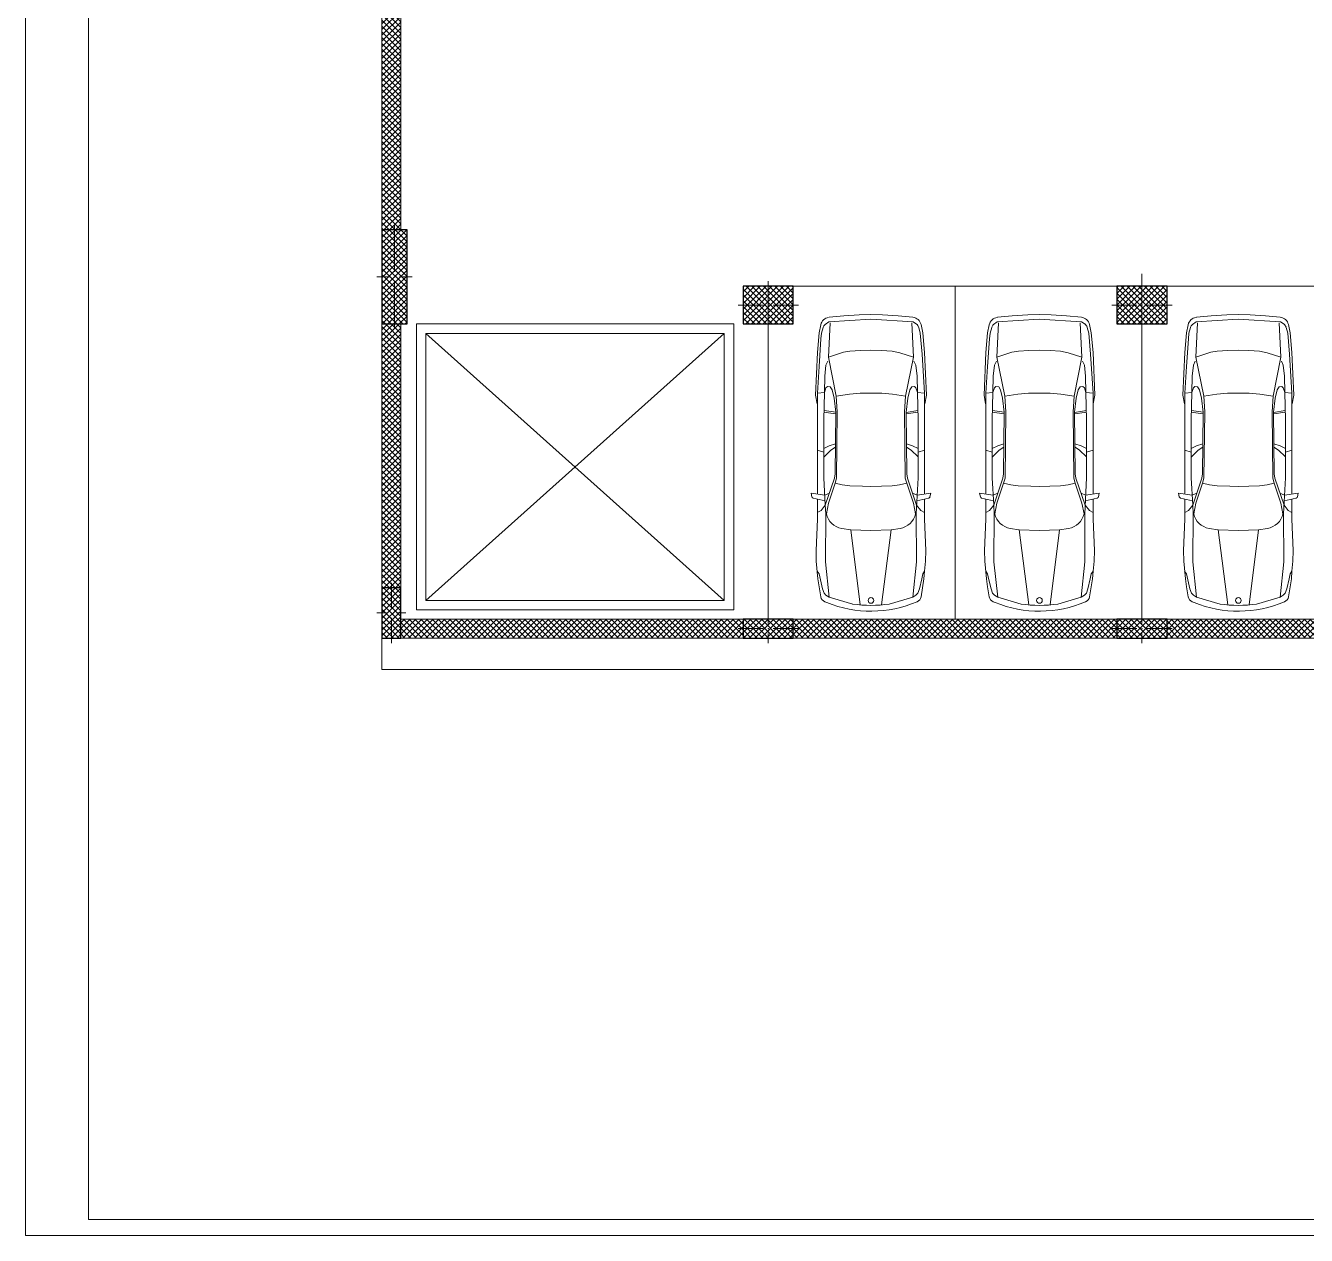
# Model space of a CAD drawing. Header units: millimetres. Extents: x 533892 to 593342, y -930649 to -888599.
# Drawn here: x 533892 to 554285, y -930649 to -911390 of the extents above; entities that cross this region are included whole.
import ezdxf

# ---------------------------------------------------------------- set-up
doc = ezdxf.new("R2010")
doc.units = ezdxf.units.MM
doc.header["$MEASUREMENT"] = 0
doc.layers.add('2D Drafting - General_Pen_No__1', color=7, linetype='Continuous', lineweight=13)
doc.layers.add('Structural - Bearing_Pen_No__1', color=7, linetype='Continuous', lineweight=13)
for name, color, linetype, lineweight, true_color in [('aaa mobilje_Pen_No__61', 251, 'Continuous', 20, 0x6a6a6a), ('Drawing & Figure_Pen_No__61', 251, 'Continuous', 20, 0x6a6a6a), ('Drawing & Figure_Pen_No__90', 132, 'Continuous', 20, 0x00bfbf), ('Structural - Bearing_Pen_No__48', 14, 'Continuous', 25, 0xa80f02), ('Structural - Bearing_Pen_No__61', 251, 'Continuous', 20, 0x6a6a6a)]:
    doc.layers.add(name, color=color, linetype=linetype, lineweight=lineweight, true_color=true_color)
doc.layers.add('Structural - Bearing', color=7, linetype='Continuous')
pattern_1 = [(45, (0, 0), (-45.961939, 45.961939), []), (135, (0, 0), (45.961939, 45.961939), [])]

# ---------------------------------------------------------------- blocks, each defined once
blk = doc.blocks.new('Slab_1', base_point=(539566, -895640))
at = {"layer": 'Structural - Bearing_Pen_No__1', "color": 7, "linetype": 'Continuous', "lineweight": 13, "flags": 128}
blk.add_lwpolyline([(539566, -895640), (584466, -895640), (584466, -921640), (539566, -921640)], close=True, dxfattribs=at)
blk = doc.blocks.new('Wall_10', base_point=(539566, -921140))
at = {"layer": 'Structural - Bearing_Pen_No__61', "linetype": 'Continuous', "lineweight": 20, "true_color": 0x6a6a6a}
h = blk.add_hatch(dxfattribs=at)
h.set_pattern_fill('CONCRETE_BLOCK', color=251, style=0, pattern_type=2)
h.set_pattern_definition(pattern_1)
h.paths.add_polyline_path([(539866, -920840), (539866, -921140), (545316, -921140), (545316, -920840)])
h = blk.add_hatch(dxfattribs=at)
h.set_pattern_fill('CONCRETE_BLOCK', color=251, style=0, pattern_type=2)
h.set_pattern_definition(pattern_1)
h.paths.add_polyline_path([(546116, -920840), (546116, -921140), (551266, -921140), (551266, -920840)])
h = blk.add_hatch(dxfattribs=at)
h.set_pattern_fill('CONCRETE_BLOCK', color=251, style=0, pattern_type=2)
h.set_pattern_definition(pattern_1)
h.paths.add_polyline_path([(552066, -920840), (552066, -921140), (556866, -921140), (556866, -920840)])
at = {"layer": 'Structural - Bearing_Pen_No__1', "color": 7, "linetype": 'Continuous', "lineweight": 13, "flags": 128}
for points in [[(584066, -920840), (539866, -920840)], [(539566, -921140), (584366, -921140)]]:
    blk.add_lwpolyline(points, dxfattribs=at)
blk = doc.blocks.new('Wall_11', base_point=(539566, -896140))
at = {"layer": 'Structural - Bearing_Pen_No__61', "linetype": 'Continuous', "lineweight": 20, "true_color": 0x6a6a6a}
h = blk.add_hatch(dxfattribs=at)
h.set_pattern_fill('CONCRETE_BLOCK', color=251, style=0, pattern_type=2)
h.set_pattern_definition(pattern_1)
h.paths.add_polyline_path([(539866, -910890), (539566, -910890), (539566, -914640), (539866, -914640)])
h = blk.add_hatch(dxfattribs=at)
h.set_pattern_fill('CONCRETE_BLOCK', color=251, style=0, pattern_type=2)
h.set_pattern_definition(pattern_1)
h.paths.add_polyline_path([(539866, -916140), (539566, -916140), (539566, -920340), (539866, -920340)])
at = {"layer": 'Structural - Bearing_Pen_No__1', "color": 7, "linetype": 'Continuous', "lineweight": 13, "flags": 128}
for points in [[(539566, -896140), (539566, -921140)], [(539866, -914640), (539866, -910890)], [(539866, -920840), (539866, -916140)]]:
    blk.add_lwpolyline(points, dxfattribs=at)
blk = doc.blocks.new('Column_10', base_point=(545716, -920990))
at = {"layer": 'Structural - Bearing', "linetype": 'Continuous', "lineweight": 0, "true_color": 0x000000}
h = blk.add_hatch(dxfattribs=at)
h.set_pattern_fill('CONCRETE_BLOCK', color=18, style=0, pattern_type=2)
h.set_pattern_definition(pattern_1)
h.paths.add_polyline_path([(545316, -921140), (546116, -921140), (546116, -920840), (545316, -920840)])
at = {"layer": 'Structural - Bearing_Pen_No__1', "color": 7, "linetype": 'Continuous', "lineweight": 13}
for p, q in [((545716, -920910), (545716, -920760)), ((545636, -920990), (545236, -920990)), ((545716, -921070), (545716, -921220)), ((545796, -920990), (546196, -920990))]:
    blk.add_line(p, q, dxfattribs=at)
blk.add_point((545716, -920990), dxfattribs=at)
at = {"layer": 'Structural - Bearing_Pen_No__48', "color": 14, "linetype": 'Continuous', "lineweight": 25, "true_color": 0xa80f02, "flags": 128}
blk.add_lwpolyline([(545316, -921140), (546116, -921140), (546116, -920840), (545316, -920840)], close=True, dxfattribs=at)
blk = doc.blocks.new('Column_11', base_point=(551666, -920990))
at = {"layer": 'Structural - Bearing', "linetype": 'Continuous', "lineweight": 0, "true_color": 0x000000}
h = blk.add_hatch(dxfattribs=at)
h.set_pattern_fill('CONCRETE_BLOCK', color=18, style=0, pattern_type=2)
h.set_pattern_definition(pattern_1)
h.paths.add_polyline_path([(551266, -921140), (552066, -921140), (552066, -920840), (551266, -920840)])
at = {"layer": 'Structural - Bearing_Pen_No__1', "color": 7, "linetype": 'Continuous', "lineweight": 13}
for p, q in [((551666, -920910), (551666, -920760)), ((551586, -920990), (551186, -920990)), ((551666, -921070), (551666, -921220)), ((551746, -920990), (552146, -920990))]:
    blk.add_line(p, q, dxfattribs=at)
blk.add_point((551666, -920990), dxfattribs=at)
at = {"layer": 'Structural - Bearing_Pen_No__48', "color": 14, "linetype": 'Continuous', "lineweight": 25, "true_color": 0xa80f02, "flags": 128}
blk.add_lwpolyline([(551266, -921140), (552066, -921140), (552066, -920840), (551266, -920840)], close=True, dxfattribs=at)
blk = doc.blocks.new('Column_17', base_point=(539716, -920740))
at = {"layer": 'Structural - Bearing', "linetype": 'Continuous', "lineweight": 0, "true_color": 0x000000}
h = blk.add_hatch(dxfattribs=at)
h.set_pattern_fill('CONCRETE_BLOCK', color=18, style=0, pattern_type=2)
h.set_pattern_definition(pattern_1)
h.paths.add_polyline_path([(539866, -921140), (539866, -920340), (539566, -920340), (539566, -921140)])
at = {"layer": 'Structural - Bearing_Pen_No__1', "color": 7, "linetype": 'Continuous', "lineweight": 13}
for p, q in [((539716, -920660), (539716, -920260)), ((539636, -920740), (539486, -920740)), ((539796, -920740), (539946, -920740)), ((539716, -920820), (539716, -921220))]:
    blk.add_line(p, q, dxfattribs=at)
blk.add_point((539716, -920740), dxfattribs=at)
at = {"layer": 'Structural - Bearing_Pen_No__48', "color": 14, "linetype": 'Continuous', "lineweight": 25, "true_color": 0xa80f02, "flags": 128}
blk.add_lwpolyline([(539866, -921140), (539866, -920340), (539566, -920340), (539566, -921140)], close=True, dxfattribs=at)
blk = doc.blocks.new('Column_27', base_point=(551666, -915840))
at = {"layer": 'Structural - Bearing', "linetype": 'Continuous', "lineweight": 0, "true_color": 0x000000}
h = blk.add_hatch(dxfattribs=at)
h.set_pattern_fill('CONCRETE_BLOCK', color=18, style=0, pattern_type=2)
h.set_pattern_definition(pattern_1)
h.paths.add_polyline_path([(551266, -916140), (552066, -916140), (552066, -915540), (551266, -915540)])
at = {"layer": 'Structural - Bearing_Pen_No__1', "color": 7, "linetype": 'Continuous', "lineweight": 13}
for p, q in [((551666, -915760), (551666, -915460)), ((551586, -915840), (551186, -915840)), ((551746, -915840), (552146, -915840)), ((551666, -915920), (551666, -916220))]:
    blk.add_line(p, q, dxfattribs=at)
blk.add_point((551666, -915840), dxfattribs=at)
at = {"layer": 'Structural - Bearing_Pen_No__48', "color": 14, "linetype": 'Continuous', "lineweight": 25, "true_color": 0xa80f02, "flags": 128}
blk.add_lwpolyline([(551266, -916140), (552066, -916140), (552066, -915540), (551266, -915540)], close=True, dxfattribs=at)
blk = doc.blocks.new('Column_30', base_point=(545716, -915840))
at = {"layer": 'Structural - Bearing', "linetype": 'Continuous', "lineweight": 0, "true_color": 0x000000}
h = blk.add_hatch(dxfattribs=at)
h.set_pattern_fill('CONCRETE_BLOCK', color=18, style=0, pattern_type=2)
h.set_pattern_definition(pattern_1)
h.paths.add_polyline_path([(545316, -916140), (546116, -916140), (546116, -915540), (545316, -915540)])
at = {"layer": 'Structural - Bearing_Pen_No__1', "color": 7, "linetype": 'Continuous', "lineweight": 13}
for p, q in [((545716, -915760), (545716, -915460)), ((545636, -915840), (545236, -915840)), ((545796, -915840), (546196, -915840)), ((545716, -915920), (545716, -916220))]:
    blk.add_line(p, q, dxfattribs=at)
blk.add_point((545716, -915840), dxfattribs=at)
at = {"layer": 'Structural - Bearing_Pen_No__48', "color": 14, "linetype": 'Continuous', "lineweight": 25, "true_color": 0xa80f02, "flags": 128}
blk.add_lwpolyline([(545316, -916140), (546116, -916140), (546116, -915540), (545316, -915540)], close=True, dxfattribs=at)
blk = doc.blocks.new('Column_36', base_point=(539766, -915390))
at = {"layer": 'Structural - Bearing', "linetype": 'Continuous', "lineweight": 0, "true_color": 0x000000}
h = blk.add_hatch(dxfattribs=at)
h.set_pattern_fill('CONCRETE_BLOCK', color=18, style=0, pattern_type=2)
h.set_pattern_definition(pattern_1)
h.paths.add_polyline_path([(539566, -916140), (539966, -916140), (539966, -914640), (539566, -914640)])
at = {"layer": 'Structural - Bearing_Pen_No__1', "color": 7, "linetype": 'Continuous', "lineweight": 13}
for p, q in [((539766, -915310), (539766, -914560)), ((539686, -915390), (539486, -915390)), ((539846, -915390), (540046, -915390)), ((539766, -915470), (539766, -916220))]:
    blk.add_line(p, q, dxfattribs=at)
blk.add_point((539766, -915390), dxfattribs=at)
at = {"layer": 'Structural - Bearing_Pen_No__48', "color": 14, "linetype": 'Continuous', "lineweight": 25, "true_color": 0xa80f02, "flags": 128}
blk.add_lwpolyline([(539566, -916140), (539966, -916140), (539966, -914640), (539566, -914640)], close=True, dxfattribs=at)

msp = doc.modelspace()

# ---------------------------------------------------------------- linework, layer by layer
at = {"layer": '2D Drafting - General_Pen_No__1', "color": 7, "linetype": 'Continuous', "lineweight": 13, "flags": 128}
for points in [[(533892, -930649), (593342, -930649), (593342, -888599), (533892, -888599)], [(593092, -888849), (534892, -888849), (534892, -930399), (593092, -930399)]]:
    msp.add_lwpolyline(points, close=True, dxfattribs=at)
at = {"layer": 'aaa mobilje_Pen_No__61', "color": 251, "linetype": 'Continuous', "lineweight": 20, "true_color": 0x6a6a6a}
for p, q in [((546681, -916105), (547349, -916065)), ((546684, -916034), (546920, -916008)), ((546920, -916008), (547166, -915994)), ((547166, -915994), (547352, -915990)), ((547349, -916065), (548023, -916105)), ((547352, -915990), (547538, -915994)), ((547538, -915994), (547784, -916008)), ((547784, -916008), (548020, -916034)), ((549363, -916105), (550032, -916065)), ((549367, -916034), (549602, -916008)), ((549602, -916008), (549849, -915994)), ((549849, -915994), (550035, -915990)), ((550032, -916065), (550706, -916105)), ((550035, -915990), (550220, -915994)), ((550220, -915994), (550467, -916008)), ((550467, -916008), (550703, -916034)), ((552531, -916105), (553199, -916065)), ((552534, -916034), (552770, -916008)), ((552770, -916008), (553016, -915994)), ((553016, -915994), (553202, -915990)), ((553199, -916065), (553873, -916105)), ((553202, -915990), (553388, -915994)), ((553388, -915994), (553634, -916008)), ((553634, -916008), (553870, -916034)), ((546499, -916592), (546526, -916281)), ((546526, -916281), (546553, -916152)), ((546566, -916287), (546592, -916194)), ((546621, -916148), (546681, -916105)), ((546702, -916124), (546675, -916671)), ((548029, -916671), (548001, -916124)), ((548023, -916105), (548079, -916144)), ((548112, -916194), (548138, -916287)), ((548150, -916148), (548178, -916281)), ((548178, -916281), (548205, -916592)), ((549182, -916592), (549209, -916281)), ((549209, -916281), (549236, -916152)), ((549248, -916287), (549275, -916194)), ((549304, -916148), (549363, -916105)), ((549385, -916124), (549358, -916671)), ((550712, -916671), (550684, -916124)), ((550706, -916105), (550762, -916144)), ((550795, -916194), (550821, -916287)), ((550832, -916148), (550861, -916281)), ((550861, -916281), (550888, -916592)), ((552349, -916592), (552376, -916281)), ((552376, -916281), (552403, -916152)), ((552416, -916287), (552442, -916194)), ((552471, -916148), (552531, -916105)), ((552552, -916124), (552525, -916671)), ((553879, -916671), (553851, -916124)), ((553873, -916105), (553929, -916144)), ((553962, -916194), (553988, -916287)), ((554000, -916148), (554028, -916281)), ((554028, -916281), (554055, -916592)), ((546526, -916815), (546556, -916376)), ((546556, -916376), (546566, -916287)), ((548138, -916287), (548167, -916623)), ((549209, -916815), (549239, -916376)), ((549239, -916376), (549248, -916287)), ((550821, -916287), (550850, -916623)), ((552376, -916815), (552407, -916376)), ((552407, -916376), (552416, -916287)), ((553988, -916287), (554017, -916623)), ((546470, -917276), (546499, -916592)), ((546913, -916591), (546675, -916671)), ((546675, -916671), (546800, -917289)), ((547016, -916575), (546913, -916591)), ((547183, -916562), (547016, -916575)), ((547349, -916559), (547183, -916562)), ((547521, -916562), (547349, -916559)), ((547688, -916575), (547521, -916562)), ((547810, -916598), (547688, -916575)), ((548029, -916671), (547810, -916598)), ((547904, -917289), (548029, -916671)), ((548167, -916623), (548205, -917239)), ((548205, -916592), (548234, -917276)), ((549153, -917276), (549182, -916592)), ((549596, -916591), (549358, -916671)), ((549358, -916671), (549483, -917289)), ((549699, -916575), (549596, -916591)), ((549866, -916562), (549699, -916575)), ((550031, -916559), (549866, -916562)), ((550203, -916562), (550031, -916559)), ((550370, -916575), (550203, -916562)), ((550493, -916598), (550370, -916575)), ((550712, -916671), (550493, -916598)), ((550587, -917289), (550712, -916671)), ((550850, -916623), (550888, -917239)), ((550888, -916592), (550916, -917276)), ((552320, -917276), (552349, -916592)), ((552763, -916591), (552525, -916671)), ((552525, -916671), (552650, -917289)), ((552866, -916575), (552763, -916591)), ((553033, -916562), (552866, -916575)), ((553199, -916559), (553033, -916562)), ((553371, -916562), (553199, -916559)), ((553538, -916575), (553371, -916562)), ((553660, -916598), (553538, -916575)), ((553879, -916671), (553660, -916598)), ((553754, -917289), (553879, -916671)), ((554017, -916623), (554055, -917239)), ((554055, -916592), (554084, -917276)), ((546499, -917239), (546526, -916815)), ((546618, -916971), (546636, -916796)), ((546667, -916733), (546636, -916796)), ((548037, -916733), (548068, -916796)), ((548068, -916796), (548086, -916971)), ((549182, -917239), (549209, -916815)), ((549300, -916971), (549319, -916796)), ((549350, -916733), (549319, -916796)), ((550719, -916733), (550751, -916796)), ((550751, -916796), (550769, -916971)), ((552349, -917239), (552376, -916815)), ((552468, -916971), (552486, -916796)), ((552517, -916733), (552486, -916796)), ((553887, -916733), (553918, -916796)), ((553918, -916796), (553936, -916971)), ((546612, -917232), (546618, -916971)), ((548086, -916971), (548092, -917232)), ((549295, -917232), (549300, -916971)), ((550769, -916971), (550775, -917232)), ((552462, -917232), (552468, -916971)), ((553936, -916971), (553942, -917232)), ((546495, -917410), (546470, -917276)), ((546499, -917239), (546612, -917232)), ((546499, -917239), (546499, -918850)), ((546601, -917668), (546612, -917232)), ((546612, -917232), (546636, -917159)), ((546636, -917159), (546660, -917133)), ((546660, -917133), (546703, -917143)), ((546703, -917143), (546733, -917191)), ((546733, -917191), (546764, -917322)), ((546800, -917289), (547009, -917256)), ((546800, -917289), (546816, -917540)), ((547009, -917256), (547181, -917244)), ((547181, -917244), (547355, -917242)), ((547355, -917242), (547523, -917244)), ((547523, -917244), (547695, -917256)), ((547695, -917256), (547904, -917289)), ((547888, -917540), (547904, -917289)), ((547971, -917191), (547940, -917322)), ((548001, -917143), (547971, -917191)), ((548043, -917133), (548001, -917143)), ((548068, -917159), (548043, -917133)), ((548092, -917232), (548068, -917159)), ((548205, -917239), (548092, -917232)), ((548092, -917232), (548103, -917668)), ((548205, -917239), (548205, -918850)), ((548234, -917276), (548209, -917410)), ((549177, -917410), (549153, -917276)), ((549182, -917239), (549295, -917232)), ((549182, -917239), (549182, -918850)), ((549284, -917668), (549295, -917232)), ((549295, -917232), (549319, -917159)), ((549319, -917159), (549343, -917133)), ((549343, -917133), (549386, -917143)), ((549386, -917143), (549415, -917191)), ((549415, -917191), (549447, -917322)), ((549483, -917289), (549692, -917256)), ((549483, -917289), (549499, -917540)), ((549692, -917256), (549863, -917244)), ((549863, -917244), (550038, -917242)), ((550038, -917242), (550206, -917244)), ((550206, -917244), (550377, -917256)), ((550377, -917256), (550587, -917289)), ((550571, -917540), (550587, -917289)), ((550654, -917191), (550622, -917322)), ((550684, -917143), (550654, -917191)), ((550726, -917133), (550684, -917143)), ((550751, -917159), (550726, -917133)), ((550775, -917232), (550751, -917159)), ((550888, -917239), (550775, -917232)), ((550775, -917232), (550786, -917668)), ((550888, -917239), (550888, -918850)), ((550916, -917276), (550892, -917410)), ((552345, -917410), (552320, -917276)), ((552349, -917239), (552462, -917232)), ((552349, -917239), (552349, -918850)), ((552451, -917668), (552462, -917232)), ((552462, -917232), (552486, -917159)), ((552486, -917159), (552510, -917133)), ((552510, -917133), (552553, -917143)), ((552553, -917143), (552583, -917191)), ((552583, -917191), (552614, -917322)), ((552650, -917289), (552859, -917256)), ((552650, -917289), (552666, -917540)), ((552859, -917256), (553031, -917244)), ((553031, -917244), (553205, -917242)), ((553205, -917242), (553373, -917244)), ((553373, -917244), (553545, -917256)), ((553545, -917256), (553754, -917289)), ((553738, -917540), (553754, -917289)), ((553821, -917191), (553790, -917322)), ((553851, -917143), (553821, -917191)), ((553893, -917133), (553851, -917143)), ((553918, -917159), (553893, -917133)), ((553942, -917232), (553918, -917159)), ((554055, -917239), (553942, -917232)), ((553942, -917232), (553953, -917668)), ((554055, -917239), (554055, -918850)), ((554084, -917276), (554059, -917410)), ((546764, -917322), (546792, -917545)), ((547940, -917322), (547912, -917545)), ((549447, -917322), (549475, -917545)), ((550622, -917322), (550595, -917545)), ((552614, -917322), (552642, -917545)), ((553790, -917322), (553762, -917545)), ((546601, -917543), (546788, -917570)), ((546601, -918591), (546601, -917668)), ((546792, -917545), (546605, -917519)), ((546792, -917545), (546781, -918528)), ((546816, -917540), (546805, -918595)), ((547899, -918595), (547888, -917540)), ((547912, -917547), (548099, -917519)), ((547912, -917545), (547923, -918528)), ((548100, -917543), (547915, -917570)), ((548103, -917668), (548103, -918591)), ((549284, -917543), (549471, -917570)), ((549284, -918591), (549284, -917668)), ((549475, -917545), (549288, -917519)), ((549475, -917545), (549464, -918528)), ((549499, -917540), (549487, -918595)), ((550582, -918595), (550571, -917540)), ((550595, -917547), (550782, -917519)), ((550595, -917545), (550605, -918528)), ((550782, -917543), (550598, -917570)), ((550786, -917668), (550786, -918591)), ((552451, -917543), (552638, -917570)), ((552451, -918591), (552451, -917668)), ((552642, -917545), (552455, -917519)), ((552642, -917545), (552631, -918528)), ((552666, -917540), (552655, -918595)), ((553749, -918595), (553738, -917540)), ((553762, -917547), (553949, -917519)), ((553762, -917545), (553773, -918528)), ((553950, -917543), (553765, -917570)), ((553953, -917668), (553953, -918591)), ((546688, -918082), (546599, -918125)), ((546786, -918046), (546688, -918082)), ((546713, -918150), (546786, -918102)), ((547917, -918046), (548016, -918082)), ((547991, -918150), (547918, -918102)), ((548016, -918082), (548103, -918124)), ((549371, -918082), (549282, -918125)), ((549469, -918046), (549371, -918082)), ((549396, -918150), (549469, -918102)), ((550600, -918046), (550699, -918082)), ((550674, -918150), (550601, -918102)), ((550699, -918082), (550786, -918124)), ((552538, -918082), (552449, -918125)), ((552637, -918046), (552538, -918082)), ((552563, -918150), (552636, -918102)), ((553767, -918046), (553866, -918082)), ((553841, -918150), (553768, -918102)), ((553866, -918082), (553953, -918124)), ((546498, -918150), (546601, -918181)), ((546599, -918259), (546713, -918150)), ((548103, -918257), (547991, -918150)), ((548206, -918150), (548103, -918181)), ((549181, -918150), (549284, -918181)), ((549282, -918259), (549396, -918150)), ((550786, -918257), (550674, -918150)), ((550889, -918150), (550786, -918181)), ((552348, -918150), (552451, -918181)), ((552449, -918259), (552563, -918150)), ((553953, -918257), (553841, -918150)), ((554056, -918150), (553953, -918181)), ((546625, -919022), (546601, -918591)), ((546771, -918596), (546625, -919022)), ((546782, -918676), (546675, -918991)), ((546781, -918528), (546771, -918596)), ((546805, -918595), (546782, -918676)), ((546894, -918703), (546782, -918676)), ((547015, -918717), (546894, -918703)), ((547215, -918724), (547015, -918717)), ((547348, -918728), (547215, -918724)), ((547689, -918717), (547348, -918728)), ((547809, -918703), (547689, -918717)), ((547922, -918676), (547809, -918703)), ((547922, -918676), (547899, -918595)), ((548029, -918991), (547922, -918676)), ((547923, -918528), (547932, -918596)), ((547932, -918596), (548079, -919022)), ((548103, -918591), (548072, -919162)), ((549308, -919022), (549284, -918591)), ((549454, -918596), (549308, -919022)), ((549465, -918676), (549357, -918991)), ((549464, -918528), (549454, -918596)), ((549487, -918595), (549465, -918676)), ((549577, -918703), (549465, -918676)), ((549698, -918717), (549577, -918703)), ((549898, -918724), (549698, -918717)), ((550031, -918728), (549898, -918724)), ((550371, -918717), (550031, -918728)), ((550492, -918703), (550371, -918717)), ((550605, -918676), (550492, -918703)), ((550605, -918676), (550582, -918595)), ((550605, -918528), (550615, -918596)), ((550712, -918991), (550605, -918676)), ((550615, -918596), (550761, -919022)), ((550786, -918591), (550755, -919162)), ((552475, -919022), (552451, -918591)), ((552621, -918596), (552475, -919022)), ((552632, -918676), (552525, -918991)), ((552631, -918528), (552621, -918596)), ((552655, -918595), (552632, -918676)), ((552745, -918703), (552632, -918676)), ((552865, -918717), (552745, -918703)), ((553065, -918724), (552865, -918717)), ((553198, -918728), (553065, -918724)), ((553539, -918717), (553198, -918728)), ((553659, -918703), (553539, -918717)), ((553772, -918676), (553659, -918703)), ((553772, -918676), (553749, -918595)), ((553879, -918991), (553772, -918676)), ((553773, -918528), (553782, -918596)), ((553782, -918596), (553929, -919022)), ((553953, -918591), (553922, -919162)), ((546412, -918892), (546400, -918835)), ((546400, -918835), (546617, -918868)), ((546430, -918912), (546622, -918956)), ((546499, -919249), (546499, -918928)), ((546617, -918868), (546690, -918834)), ((548087, -918868), (548014, -918834)), ((548273, -918912), (548082, -918956)), ((548304, -918835), (548087, -918868)), ((548205, -919249), (548205, -918928)), ((548292, -918892), (548304, -918835)), ((549094, -918892), (549082, -918835)), ((549082, -918835), (549300, -918868)), ((549113, -918912), (549305, -918956)), ((549182, -919249), (549182, -918928)), ((549300, -918868), (549373, -918834)), ((550769, -918868), (550697, -918834)), ((550956, -918912), (550765, -918956)), ((550987, -918835), (550769, -918868)), ((550888, -919249), (550888, -918928)), ((550975, -918892), (550987, -918835)), ((552262, -918892), (552250, -918835)), ((552250, -918835), (552467, -918868)), ((552280, -918912), (552472, -918956)), ((552349, -919249), (552349, -918928)), ((552467, -918868), (552540, -918834)), ((553937, -918868), (553864, -918834)), ((554123, -918912), (553932, -918956)), ((554154, -918835), (553937, -918868)), ((554055, -919249), (554055, -918928)), ((554142, -918892), (554154, -918835)), ((546557, -919110), (546498, -919143)), ((546625, -919022), (546557, -919110)), ((546632, -919162), (546625, -919022)), ((546675, -918991), (546642, -919161)), ((548062, -919161), (548029, -918991)), ((548079, -919022), (548147, -919110)), ((548147, -919110), (548206, -919143)), ((549240, -919110), (549181, -919143)), ((549308, -919022), (549240, -919110)), ((549315, -919162), (549308, -919022)), ((549357, -918991), (549325, -919161)), ((550745, -919161), (550712, -918991)), ((550761, -919022), (550830, -919110)), ((550830, -919110), (550888, -919143)), ((552407, -919110), (552348, -919143)), ((552475, -919022), (552407, -919110)), ((552482, -919162), (552475, -919022)), ((552525, -918991), (552492, -919161)), ((553912, -919161), (553879, -918991)), ((553929, -919022), (553997, -919110)), ((553997, -919110), (554056, -919143)), ((546477, -919745), (546499, -919249)), ((546627, -919927), (546632, -919162)), ((548072, -919162), (548077, -919927)), ((548205, -919249), (548227, -919745)), ((549160, -919745), (549182, -919249)), ((549309, -919927), (549315, -919162)), ((550755, -919162), (550760, -919927)), ((550888, -919249), (550910, -919745)), ((552327, -919745), (552349, -919249)), ((552477, -919927), (552482, -919162)), ((553922, -919162), (553927, -919927)), ((554055, -919249), (554077, -919745)), ((546887, -919394), (547031, -919418)), ((547031, -919418), (547352, -919429)), ((547031, -919418), (547182, -920613)), ((547352, -919429), (547673, -919418)), ((547522, -920613), (547673, -919418)), ((547673, -919418), (547817, -919395)), ((549569, -919394), (549713, -919418)), ((549713, -919418), (550035, -919429)), ((549713, -919418), (549864, -920613)), ((550035, -919429), (550356, -919418)), ((550205, -920613), (550356, -919418)), ((550356, -919418), (550500, -919395)), ((552737, -919394), (552881, -919418)), ((552881, -919418), (553202, -919429)), ((552881, -919418), (553032, -920613)), ((553202, -919429), (553523, -919418)), ((553372, -920613), (553523, -919418)), ((553523, -919418), (553667, -919395)), ((546482, -919918), (546477, -919745)), ((548227, -919745), (548221, -919918)), ((549165, -919918), (549160, -919745)), ((550910, -919745), (550904, -919918)), ((552332, -919918), (552327, -919745)), ((554077, -919745), (554072, -919918)), ((546508, -920198), (546482, -919918)), ((546687, -920488), (546627, -919927)), ((548077, -919927), (548017, -920488)), ((548221, -919918), (548206, -920073)), ((549190, -920198), (549165, -919918)), ((549370, -920488), (549309, -919927)), ((550760, -919927), (550700, -920488)), ((550904, -919918), (550889, -920073)), ((552358, -920198), (552332, -919918)), ((552537, -920488), (552477, -919927)), ((553927, -919927), (553867, -920488)), ((554072, -919918), (554056, -920073)), ((546526, -920117), (546497, -920073)), ((546546, -920211), (546526, -920117)), ((548178, -920117), (548162, -920196)), ((548206, -920073), (548178, -920117)), ((548206, -920073), (548196, -920198)), ((549209, -920117), (549180, -920073)), ((549228, -920211), (549209, -920117)), ((550861, -920117), (550845, -920196)), ((550889, -920073), (550861, -920117)), ((550889, -920073), (550879, -920198)), ((552376, -920117), (552347, -920073)), ((552396, -920211), (552376, -920117)), ((554028, -920117), (554012, -920196)), ((554056, -920073), (554028, -920117)), ((554056, -920073), (554046, -920198)), ((546526, -920323), (546508, -920198)), ((546553, -920484), (546526, -920323)), ((546581, -920358), (546546, -920211)), ((546605, -920424), (546581, -920358)), ((548123, -920358), (548099, -920424)), ((548162, -920196), (548123, -920358)), ((548196, -920198), (548151, -920484)), ((549209, -920323), (549190, -920198)), ((549236, -920484), (549209, -920323)), ((549264, -920358), (549228, -920211)), ((549288, -920424), (549264, -920358)), ((550806, -920358), (550782, -920424)), ((550845, -920196), (550806, -920358)), ((550879, -920198), (550834, -920484)), ((552376, -920323), (552358, -920198)), ((552403, -920484), (552376, -920323)), ((552431, -920358), (552396, -920211)), ((552455, -920424), (552431, -920358)), ((553973, -920358), (553949, -920424)), ((554012, -920196), (553973, -920358)), ((554046, -920198), (554001, -920484)), ((546636, -920457), (546605, -920424)), ((546647, -920574), (546617, -920562)), ((546687, -920488), (546636, -920457)), ((547061, -920599), (546687, -920488)), ((548017, -920488), (547643, -920599)), ((548068, -920457), (548017, -920488)), ((548099, -920424), (548068, -920457)), ((549319, -920457), (549288, -920424)), ((549330, -920574), (549300, -920562)), ((549370, -920488), (549319, -920457)), ((549743, -920599), (549370, -920488)), ((550700, -920488), (550326, -920599)), ((550751, -920457), (550700, -920488)), ((550782, -920424), (550751, -920457)), ((552486, -920457), (552455, -920424)), ((552497, -920574), (552467, -920562)), ((552537, -920488), (552486, -920457)), ((552911, -920599), (552537, -920488)), ((553867, -920488), (553493, -920599)), ((553918, -920457), (553867, -920488)), ((553949, -920424), (553918, -920457)), ((547352, -920712), (547352, -920712)), ((550035, -920712), (550035, -920712)), ((553202, -920712), (553202, -920712))]:
    msp.add_line(p, q, dxfattribs=at)
at = {"layer": 'aaa mobilje_Pen_No__61', "color": 251, "linetype": 'Continuous', "lineweight": 20, "true_color": 0x6a6a6a, "extrusion": (0, 0, -1)}
for centre, major_axis, start_param, end_param in [((546700, -916183), (-106, 106), 5.70747, 6.925323), ((548004, -916183), (106, 106), -0.677794, 0.54833), ((549383, -916183), (-106, 106), 5.70747, 6.925323), ((550686, -916183), (106, 106), -0.677794, 0.54833), ((552550, -916183), (-106, 106), 5.70747, 6.925323), ((553854, -916183), (106, 106), -0.677794, 0.54833), ((546688, -916221), (-70.7, 70.7), 5.777061, 6.326772), ((548015, -916221), (-70.9, 70.9), 1.391584, 2.076926), ((549371, -916221), (-70.7, 70.7), 5.777061, 6.326772), ((550698, -916221), (-70.9, 70.9), 1.391584, 2.076926), ((552538, -916221), (-70.7, 70.7), 5.777061, 6.326772), ((553865, -916221), (-70.9, 70.9), 1.391584, 2.076926), ((546436, -918887), (17.7, 17.7), 2.585712, 3.72003), ((548268, -918887), (17.7, 17.7), 0.992325, 2.126598), ((549119, -918887), (17.7, 17.7), 2.585712, 3.72003), ((550950, -918887), (17.7, 17.7), 0.992325, 2.126598), ((552286, -918887), (17.7, 17.7), 2.585712, 3.72003), ((554118, -918887), (17.7, 17.7), 0.992325, 2.126598), ((546936, -919097), (213, 213), 2.52254, 3.713339), ((547767, -919097), (-213, 213), 2.569846, 3.760644), ((549619, -919097), (213, 213), 2.52254, 3.713339), ((550450, -919097), (-213, 213), 2.569846, 3.760644), ((552786, -919097), (213, 213), 2.52254, 3.713339), ((553617, -919097), (-213, 213), 2.569846, 3.760644), ((546652, -920468), (70.7, 70.7), 2.706994, 3.760105), ((547352, -918842), (1869, 63), 1.200654, 1.990608), ((547352, -920541), (-31.8, 31.8), 3.926991, 10.210176), ((548052, -920468), (-70.7, 70.7), 2.52308, 3.576193), ((549334, -920468), (70.7, 70.7), 2.706994, 3.760105), ((550035, -918842), (1869, 63), 1.200654, 1.990608), ((550035, -920541), (-31.8, 31.8), 3.926991, 10.210176), ((550735, -920468), (-70.7, 70.7), 2.52308, 3.576193), ((552502, -920468), (70.7, 70.7), 2.706994, 3.760105), ((553202, -918842), (1869, 63), 1.200654, 1.990608), ((553202, -920541), (-31.8, 31.8), 3.926991, 10.210176), ((553902, -920468), (-70.7, 70.7), 2.52308, 3.576193), ((547352, -918576), (-68, 2043), 3.032047, 3.318066), ((550035, -918576), (-68, 2043), 3.032047, 3.318066), ((553202, -918576), (-68, 2043), 3.032047, 3.318066)]:
    msp.add_ellipse(centre, major_axis=major_axis, ratio=1, start_param=start_param, end_param=end_param, dxfattribs=at)
at = {"layer": 'Drawing & Figure_Pen_No__61', "color": 251, "linetype": 'Continuous', "lineweight": 20, "true_color": 0x6a6a6a}
for points in [[(540116, -920690), (545166, -920690), (545166, -916140), (540116, -916140)], [(540266, -920540), (545016, -920540), (545016, -916290), (540266, -916290)]]:
    msp.add_lwpolyline(points, close=True, dxfattribs=at)
for points in [[(540266, -920540), (545016, -916290)], [(545016, -920540), (540266, -916290)]]:
    msp.add_lwpolyline(points, dxfattribs=at)
at = {"layer": 'Drawing & Figure_Pen_No__90', "color": 132, "linetype": 'Continuous', "lineweight": 20, "true_color": 0x00bfbf}
for p, q in [((551666, -915340), (551666, -920840)), ((556866, -915540), (545716, -915540)), ((548691, -915540), (548691, -920840)), ((545716, -915740), (545716, -920840))]:
    msp.add_line(p, q, dxfattribs=at)

# ---------------------------------------------------------------- block references
at = {"layer": 'Structural - Bearing', "color": 7, "linetype": 'Continuous', "lineweight": 13}
msp.add_blockref('Slab_1', (539566, -895640), dxfattribs=at)
at = {"layer": 'Structural - Bearing', "color": 7, "lineweight": 13}
for name, p in [('Wall_11', (539566, -896140)), ('Wall_10', (539566, -921140))]:
    msp.add_blockref(name, p, dxfattribs=at)
at = {"layer": 'Structural - Bearing', "color": 14, "lineweight": 25, "true_color": 0xa80f02}
for name, p in [('Column_36', (539766, -915390)), ('Column_30', (545716, -915840)), ('Column_27', (551666, -915840)), ('Column_17', (539716, -920740)), ('Column_10', (545716, -920990)), ('Column_11', (551666, -920990))]:
    msp.add_blockref(name, p, dxfattribs=at)

doc.saveas('drawing.dxf')
